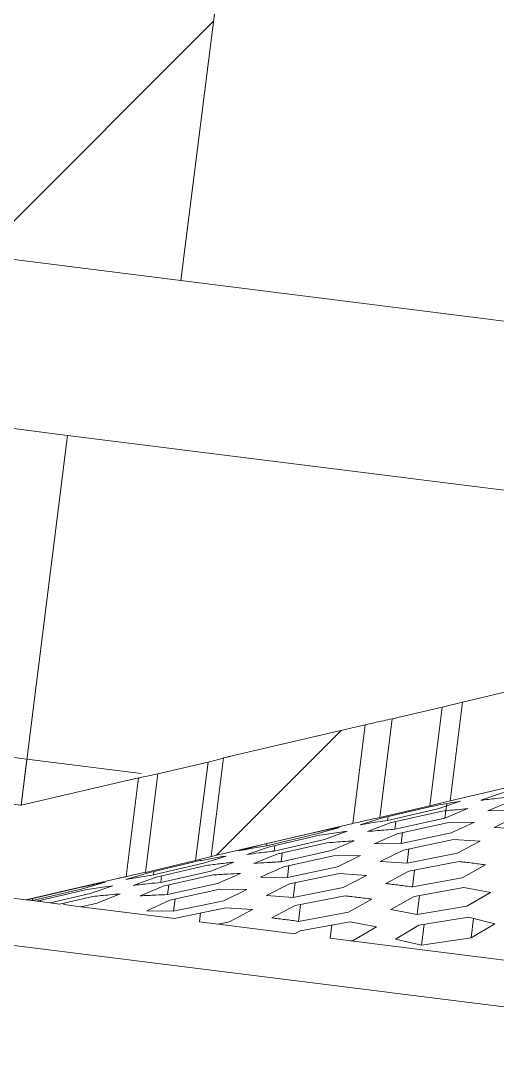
# Model space of a CAD drawing. Extents: x 14808 to 20058, y -13198 to -11680.
# Drawn here: x 15201.066 to 15202.343, y -12628.955 to -12626.157 of the extents above; entities that cross this region are included whole.
import ezdxf

# ---------------------------------------------------------------- set-up
doc = ezdxf.new("R2010")
doc.units = 0
doc.header["$LTSCALE"] = 7
doc.header["$MEASUREMENT"] = 0
doc.layers.get('0').update_dxf_attribs({"color": 2, "linetype": 'CONTINUOUS'})
pattern_1 = [(45, (344.9468, 39.5322), (-0.561266, 0.561266), [])]

# ---------------------------------------------------------------- blocks, each defined once
blk = doc.blocks.new('A$C37B80C3A')
at = {"linetype": 'Continuous', "lineweight": 0}
h = blk.add_hatch(dxfattribs=at)
h.set_pattern_fill('ANSI31', color=2, scale=0.25, style=0)
h.set_pattern_definition(pattern_1)
edge = h.paths.add_edge_path(flags=0)
edge.add_line((3.5868, 7.1927), (3.3608, 5.3943))
edge.add_line((3.3608, 5.3943), (2.9559, 5.0799))
edge.add_line((2.9559, 5.0799), (2.6752, 2.8474))
edge.add_line((2.6752, 2.8474), (2.8489, 2.8256))
edge.add_line((2.8489, 2.8256), (2.9885, 2.934))
edge.add_line((2.9885, 2.934), (3.16, 4.2983))
edge.add_line((3.16, 4.2983), (4.2762, 4.158))
edge.add_line((4.2762, 4.158), (4.4009, 5.1502))
edge.add_line((4.4009, 5.1502), (4.2769, 5.1658))
edge.add_arc((5.5538, 5.9529), 1.5, 135.1207, 211.6536, ccw=False)
edge.add_line((4.4909, 7.0114), (4.5086, 7.1524))
edge.add_line((4.5086, 7.1524), (3.6706, 7.2577))
edge.add_line((3.6706, 7.2577), (3.5868, 7.1927))
h = blk.add_hatch(dxfattribs=at)
h.set_pattern_fill('ANSI31', scale=0.25, style=0)
h.set_pattern_definition(pattern_1)
h.paths.add_polyline_path([(4.1241, 3.9503), (3.38, 4.0439), (3.3176, 3.5478), (4.0618, 3.4542)], flags=0)
h = blk.add_hatch(dxfattribs=at)
h.set_pattern_fill('ANSI31', scale=0.25, style=0)
h.set_pattern_definition(pattern_1)
h.paths.add_polyline_path([(4.6373, 3.4604), (4.831, 3.5057), (4.8477, 3.638), (4.6539, 3.5927)], flags=0)
h = blk.add_hatch(dxfattribs=at)
h.set_pattern_fill('ANSI31', scale=0.25, style=0)
h.set_pattern_definition(pattern_1)
h.paths.add_polyline_path([(4.3167, 3.3855), (4.5069, 3.4299), (4.5235, 3.5622), (4.3334, 3.5177)], flags=0)
h = blk.add_hatch(dxfattribs=at)
h.set_pattern_fill('ANSI31', scale=0.25, style=0)
h.set_pattern_definition(pattern_1)
h.paths.add_polyline_path([(3.8679, 3.4156), (3.8523, 3.2916), (4.0384, 3.2682), (4.0462, 3.3302), (4.0684, 3.3274), (4.2026, 3.3588), (4.2192, 3.491), (4.0618, 3.4542), (4.0696, 3.5162), (3.9455, 3.5318), (3.9299, 3.4078)], flags=0)
h = blk.add_hatch(dxfattribs=at)
h.set_pattern_fill('ANSI31', color=2, scale=0.25, style=0)
h.set_pattern_definition(pattern_1)
edge = h.paths.add_edge_path(flags=0)
edge.add_line((5.5065, 1.2569), (5.8388, 1.2151))
edge.add_arc((5.8544, 1.3391), 0.125, 262.8349, 347.4791)
edge.add_line((5.9764, 1.312), (6.1695, 2.1814))
edge.add_line((6.1695, 2.1814), (6.8516, 2.0956))
edge.add_line((6.8516, 2.0956), (6.8048, 1.7236))
edge.add_line((6.8048, 1.7236), (7.256, 1.6669))
edge.add_arc((7.2872, 1.9149), 0.25, 262.8349, 348.7493)
edge.add_line((7.5324, 1.8661), (7.6581, 2.4982))
edge.add_line((7.6581, 2.4982), (8.0302, 2.4514))
edge.add_line((8.0302, 2.4514), (8.0925, 2.9475))
edge.add_line((8.0925, 2.9475), (7.9375, 2.967))
edge.add_line((7.9375, 2.967), (7.9141, 2.781))
edge.add_line((7.9141, 2.781), (7.9451, 2.7771))
edge.add_line((7.9451, 2.7771), (7.9217, 2.591))
edge.add_line((7.9217, 2.591), (7.4524, 2.65))
edge.add_line((7.4524, 2.65), (7.3869, 2.1291))
edge.add_line((7.3869, 2.1291), (7.0501, 2.1715))
edge.add_line((7.0501, 2.1715), (7.0766, 2.3823))
edge.add_line((7.0766, 2.3823), (5.0792, 2.6334))
edge.add_line((5.0792, 2.6334), (5.1182, 2.9435))
edge.add_line((5.1182, 2.9435), (4.6351, 3.0042))
edge.add_line((4.6351, 3.0042), (4.5696, 2.4833))
edge.add_line((4.5696, 2.4833), (4.2328, 2.5256))
edge.add_line((4.2328, 2.5256), (4.2983, 3.0465))
edge.add_line((4.2983, 3.0465), (3.8289, 3.1055))
edge.add_line((3.8289, 3.1055), (3.8523, 3.2916))
edge.add_line((3.8523, 3.2916), (3.8833, 3.2877))
edge.add_line((3.8833, 3.2877), (3.9067, 3.4737))
edge.add_line((3.9067, 3.4737), (3.7517, 3.4932))
edge.add_line((3.7517, 3.4932), (3.6893, 2.9971))
edge.add_line((3.6893, 2.9971), (4.0614, 2.9503))
edge.add_line((4.0614, 2.9503), (4.0268, 2.3068))
edge.add_arc((4.2764, 2.2934), 0.25, 176.9205, 262.8349)
edge.add_line((4.2452, 2.0453), (4.6964, 1.9886))
edge.add_line((4.6964, 1.9886), (4.7432, 2.3607))
edge.add_line((4.7432, 2.3607), (5.4253, 2.2749))
edge.add_line((5.4253, 2.2749), (5.3972, 1.3848))
edge.add_arc((5.5221, 1.3809), 0.125, 178.1908, 262.8349)
at = {"color": 7, "linetype": 'Continuous', "lineweight": 15}
for p, q in [((4.2762, 4.158), (4.4009, 5.1502)), ((3.16, 4.2983), (4.2762, 4.158)), ((7.7489, 3.7214), (4.2762, 4.158)), ((3.38, 4.0439), (4.1241, 3.9503)), ((4.1241, 3.9503), (4.0618, 3.4542)), ((5.4636, 3.7819), (4.1241, 3.9503)), ((4.8477, 3.638), (4.6539, 3.5927)), ((4.5594, 3.5702), (4.6268, 3.5859)), ((4.6268, 3.5859), (4.6101, 3.4537)), ((4.6268, 3.5859), (4.6539, 3.5927)), ((4.6539, 3.5927), (4.6373, 3.4604)), ((4.5594, 3.5702), (4.5428, 3.4379)), ((4.5235, 3.5622), (4.3334, 3.5177)), ((4.5069, 3.4299), (4.5235, 3.5622)), ((3.3176, 3.5478), (4.0618, 3.4542)), ((4.0696, 3.5162), (3.9455, 3.5318)), ((4.0618, 3.4542), (4.0696, 3.5162)), ((4.2228, 3.497), (4.0696, 3.5162)), ((4.3126, 3.5123), (4.2453, 3.4965)), ((4.3126, 3.5123), (4.296, 3.38)), ((4.3333, 3.5175), (4.3126, 3.5123)), ((4.3167, 3.3855), (4.3334, 3.5177)), ((4.3334, 3.5177), (4.3427, 3.5199)), ((4.831, 3.5057), (4.6373, 3.4604)), ((4.2192, 3.491), (4.0618, 3.4542)), ((4.2192, 3.491), (4.2026, 3.3588)), ((4.2453, 3.4965), (4.2287, 3.3643)), ((4.6786, 3.461), (4.709, 3.4716)), ((4.6101, 3.4537), (4.6373, 3.4604)), ((4.6207, 3.4496), (4.6511, 3.4597)), ((4.6327, 3.4566), (4.6303, 3.4372)), ((4.7186, 3.4597), (4.6879, 3.4467)), ((4.0629, 3.4541), (4.0618, 3.4542)), ((4.5428, 3.4379), (4.6101, 3.4537)), ((4.614, 3.4532), (4.5467, 3.4374)), ((4.5534, 3.4339), (4.6207, 3.4496)), ((4.557, 3.4306), (4.6242, 3.4461)), ((4.6609, 3.4498), (4.6303, 3.4372)), ((4.6879, 3.4467), (4.7242, 3.4477)), ((4.5069, 3.4299), (4.3167, 3.3855)), ((4.5069, 3.4299), (4.5055, 3.4296)), ((4.5467, 3.4374), (4.5165, 3.4282)), ((4.5264, 3.419), (4.557, 3.4306)), ((4.5541, 3.4391), (4.5534, 3.4339)), ((4.6303, 3.4372), (4.563, 3.4221)), ((4.5643, 3.4323), (4.563, 3.4221)), ((4.6334, 3.4309), (4.5662, 3.416)), ((4.6698, 3.4317), (4.6334, 3.4309)), ((4.6388, 3.4171), (4.6698, 3.4317)), ((4.7272, 3.4396), (4.6962, 3.4245)), ((4.4515, 3.4168), (4.3841, 3.401)), ((4.3912, 3.4001), (4.4585, 3.4159)), ((4.4622, 3.4141), (4.3949, 3.3984)), ((4.4585, 3.4159), (4.4887, 3.4246)), ((4.4686, 3.4083), (4.4991, 3.4194)), ((4.5662, 3.416), (4.5354, 3.4024)), ((4.5736, 3.4176), (4.5717, 3.4028)), ((4.5717, 3.4028), (4.6388, 3.4171)), ((4.6962, 3.4245), (4.7322, 3.4226)), ((4.3841, 3.401), (4.354, 3.3931)), ((4.3915, 3.4027), (4.3912, 3.4001)), ((4.4013, 3.3928), (4.4686, 3.4083)), ((4.4023, 3.4001), (4.4013, 3.3928)), ((4.4048, 3.3885), (4.472, 3.4038)), ((4.5086, 3.4066), (4.4779, 3.3935)), ((4.5354, 3.4024), (4.5717, 3.4028)), ((4.6417, 3.4082), (4.5746, 3.3942)), ((4.6777, 3.4063), (4.6417, 3.4082)), ((4.6465, 3.3901), (4.6777, 3.4063)), ((4.326, 3.3876), (4.296, 3.38)), ((4.3066, 3.3765), (4.337, 3.3862)), ((4.3949, 3.3984), (4.3645, 3.3881)), ((4.3741, 3.3762), (4.4048, 3.3885)), ((4.4779, 3.3935), (4.4106, 3.3785)), ((4.4121, 3.3902), (4.4106, 3.3785)), ((4.4809, 3.3865), (4.4138, 3.3718)), ((4.5172, 3.3867), (4.4809, 3.3865)), ((4.4862, 3.3718), (4.5172, 3.3867)), ((4.5746, 3.3942), (4.5435, 3.3789)), ((4.5819, 3.3957), (4.5795, 3.3767)), ((4.5795, 3.3767), (4.6465, 3.3901)), ((4.296, 3.38), (4.2287, 3.3643)), ((4.2999, 3.3796), (4.2326, 3.3638)), ((4.2393, 3.3608), (4.3066, 3.3765)), ((4.3102, 3.3735), (4.2429, 3.3579)), ((4.3164, 3.3661), (4.347, 3.3779)), ((4.4211, 3.3734), (4.4191, 3.3576)), ((4.5435, 3.3789), (4.5795, 3.3767)), ((4.6491, 3.3789), (4.5821, 3.3659)), ((4.6535, 3.357), (4.6847, 3.3744)), ((4.2026, 3.3588), (4.0684, 3.3274)), ((4.1914, 3.3561), (4.2026, 3.3588)), ((4.2326, 3.3638), (4.2023, 3.3547)), ((4.2429, 3.3579), (4.2124, 3.3469)), ((4.2399, 3.3655), (4.2393, 3.3608)), ((4.2492, 3.3507), (4.3164, 3.3661)), ((4.2503, 3.3596), (4.2492, 3.3507)), ((4.2525, 3.3456), (4.3197, 3.3608)), ((4.3562, 3.3628), (4.3254, 3.3492)), ((4.4138, 3.3718), (4.3829, 3.3577)), ((4.4191, 3.3576), (4.4862, 3.3718)), ((4.489, 3.3626), (4.422, 3.3487)), ((4.525, 3.3603), (4.489, 3.3626)), ((4.4938, 3.344), (4.525, 3.3603)), ((4.5821, 3.3659), (4.5509, 3.3493)), ((4.5894, 3.3674), (4.5866, 3.3448)), ((4.1745, 3.351), (4.1443, 3.3423)), ((4.1546, 3.3358), (4.1851, 3.3464)), ((4.2218, 3.3328), (4.2525, 3.3456)), ((4.3254, 3.3492), (4.2582, 3.3344)), ((4.2598, 3.3473), (4.2582, 3.3344)), ((4.3829, 3.3577), (4.4191, 3.3576)), ((4.422, 3.3487), (4.3909, 3.3332)), ((4.4293, 3.3502), (4.4268, 3.3308)), ((4.4268, 3.3308), (4.4938, 3.344)), ((4.5866, 3.3448), (4.6535, 3.357)), ((4.0684, 3.3274), (4.0462, 3.3302)), ((4.07, 3.3274), (4.1373, 3.3432)), ((4.1443, 3.3423), (4.077, 3.3265)), ((4.1481, 3.3407), (4.0832, 3.3255)), ((4.1008, 3.3233), (4.1546, 3.3358)), ((4.1581, 3.332), (4.1136, 3.3217)), ((4.1641, 3.3231), (4.1948, 3.3355)), ((4.3284, 3.3417), (4.2613, 3.3272)), ((4.3646, 3.3414), (4.3284, 3.3417)), ((4.3336, 3.3263), (4.3646, 3.3414)), ((4.3909, 3.3332), (4.4268, 3.3308)), ((4.4964, 3.3328), (4.4294, 3.3199)), ((4.5576, 3.3143), (4.589, 3.3321)), ((4.589, 3.3321), (4.6558, 3.3439)), ((4.5963, 3.3334), (4.593, 3.3077)), ((4.6558, 3.3439), (4.6912, 3.3372)), ((4.6912, 3.3372), (4.6598, 3.3188)), ((4.0694, 3.3273), (4.0684, 3.3274)), ((4.0694, 3.3273), (4.07, 3.3274)), ((4.0763, 3.3264), (4.0694, 3.3273)), ((4.077, 3.3265), (4.0763, 3.3264)), ((4.0832, 3.3255), (4.0763, 3.3264)), ((4.0774, 3.3292), (4.077, 3.3265)), ((4.0832, 3.3255), (4.0879, 3.325)), ((4.0881, 3.3267), (4.0879, 3.325)), ((4.0879, 3.325), (4.1008, 3.3233)), ((4.1136, 3.3217), (4.1008, 3.3233)), ((4.1196, 3.3231), (4.1193, 3.321)), ((4.1193, 3.321), (4.142, 3.3181)), ((4.142, 3.3181), (4.1641, 3.3231)), ((4.2679, 3.3023), (4.142, 3.3181)), ((4.2613, 3.3272), (4.2304, 3.3128)), ((4.2686, 3.3288), (4.2665, 3.3123)), ((4.2665, 3.3123), (4.3336, 3.3263)), ((4.3364, 3.3168), (4.2693, 3.303)), ((4.3723, 3.3143), (4.3364, 3.3168)), ((4.4294, 3.3199), (4.3982, 3.3031)), ((4.4367, 3.3213), (4.4339, 3.2986)), ((4.5008, 3.3109), (4.5321, 3.3283)), ((4.6598, 3.3188), (4.593, 3.3077)), ((4.2304, 3.3128), (4.2665, 3.3123)), ((4.2693, 3.303), (4.2679, 3.3023)), ((4.3026, 3.3099), (4.3011, 3.2981)), ((4.3412, 3.298), (4.3723, 3.3143)), ((4.4339, 3.2986), (4.5008, 3.3109)), ((4.593, 3.3077), (4.5576, 3.3143)), ((4.5952, 3.2935), (4.6619, 3.3041)), ((4.6619, 3.3041), (4.697, 3.2954)), ((4.6688, 3.3024), (4.6655, 3.2763)), ((4.3011, 3.2981), (4.326, 3.295)), ((4.326, 3.295), (4.3412, 3.298)), ((4.4292, 3.282), (4.326, 3.295)), ((4.4363, 3.286), (4.5031, 3.2979)), ((4.4787, 3.2936), (4.4765, 3.2761)), ((4.5031, 3.2979), (4.5385, 3.2914)), ((4.5385, 3.2914), (4.5071, 3.2731)), ((4.5638, 3.2749), (4.5952, 3.2935)), ((4.6025, 3.2946), (4.5989, 3.2665)), ((4.697, 3.2954), (4.6655, 3.2763)), ((4.4292, 3.282), (4.4363, 3.286)), ((4.5041, 3.2726), (4.4765, 3.2761)), ((4.5989, 3.2665), (4.5638, 3.2749)), ((4.6655, 3.2763), (4.5989, 3.2665)), ((7.7591, 2.8005), (4.0384, 3.2682)), ((4.5071, 3.2731), (4.5041, 3.2726)), ((4.7483, 3.2419), (4.5041, 3.2726))]:
    blk.add_line(p, q, dxfattribs=at)
for points, knots in [([(4.5222, 3.5619), (4.5307, 3.5638), (4.5431, 3.5667), (4.5556, 3.5693), (4.5594, 3.5702)], [0, 0, 0, 0, 0.687331, 1, 1, 1, 1]), ([(4.2453, 3.4965), (4.2398, 3.4954), (4.2274, 3.4927), (4.215, 3.4899), (4.208, 3.4884)], [0, 0, 0, 0, 0.442913, 1, 1, 1, 1]), ([(4.6511, 3.4597), (4.646, 3.4589), (4.6337, 3.4568), (4.6213, 3.4545), (4.614, 3.4532)], [0, 0, 0, 0, 0.408202, 1, 1, 1, 1]), ([(4.7153, 3.465), (4.7097, 3.4644), (4.6975, 3.4632), (4.6852, 3.4618), (4.6786, 3.461)], [0, 0, 0, 0, 0.457161, 1, 1, 1, 1]), ([(4.6242, 3.4461), (4.6314, 3.4469), (4.6436, 3.4482), (4.6558, 3.4493), (4.6609, 3.4498)], [0, 0, 0, 0, 0.582465, 1, 1, 1, 1]), ([(4.5055, 3.4296), (4.5087, 3.4303), (4.5211, 3.4332), (4.5335, 3.4359), (4.5428, 3.4379)], [0, 0, 0, 0, 0.252327, 1, 1, 1, 1]), ([(4.5165, 3.4282), (4.5202, 3.4288), (4.5325, 3.4309), (4.5448, 3.4327), (4.5534, 3.4339)], [0, 0, 0, 0, 0.302688, 1, 1, 1, 1]), ([(4.4887, 3.4246), (4.4802, 3.4229), (4.4678, 3.4204), (4.4554, 3.4177), (4.4515, 3.4168)], [0, 0, 0, 0, 0.683416, 1, 1, 1, 1]), ([(4.4991, 3.4194), (4.4912, 3.4183), (4.4789, 3.4166), (4.4666, 3.4147), (4.4622, 3.4141)], [0, 0, 0, 0, 0.641915, 1, 1, 1, 1]), ([(4.563, 3.4221), (4.5553, 3.4215), (4.5431, 3.4206), (4.5309, 3.4195), (4.5264, 3.419)], [0, 0, 0, 0, 0.630731, 1, 1, 1, 1]), ([(4.354, 3.3931), (4.3593, 3.3941), (4.3717, 3.3966), (4.384, 3.3988), (4.3912, 3.4001)], [0, 0, 0, 0, 0.423801, 1, 1, 1, 1]), ([(4.472, 3.4038), (4.4771, 3.4043), (4.4893, 3.4053), (4.5014, 3.4061), (4.5086, 3.4066)], [0, 0, 0, 0, 0.411842, 1, 1, 1, 1]), ([(4.337, 3.3862), (4.3305, 3.3851), (4.3182, 3.383), (4.3058, 3.3807), (4.2999, 3.3796)], [0, 0, 0, 0, 0.521039, 1, 1, 1, 1]), ([(4.3645, 3.3881), (4.37, 3.3889), (4.3823, 3.3906), (4.3946, 3.392), (4.4013, 3.3928)], [0, 0, 0, 0, 0.449101, 1, 1, 1, 1]), ([(4.347, 3.3779), (4.3408, 3.3772), (4.3286, 3.3759), (4.3163, 3.3743), (4.3102, 3.3735)], [0, 0, 0, 0, 0.504697, 1, 1, 1, 1]), ([(4.4106, 3.3785), (4.4043, 3.3782), (4.3922, 3.3775), (4.38, 3.3767), (4.3741, 3.3762)], [0, 0, 0, 0, 0.518913, 1, 1, 1, 1]), ([(4.2287, 3.3643), (4.2235, 3.3632), (4.211, 3.3605), (4.1986, 3.3577), (4.1914, 3.3561)], [0, 0, 0, 0, 0.418781, 1, 1, 1, 1]), ([(4.2023, 3.3547), (4.2094, 3.3559), (4.2217, 3.358), (4.234, 3.36), (4.2393, 3.3608)], [0, 0, 0, 0, 0.57097, 1, 1, 1, 1]), ([(4.3197, 3.3608), (4.326, 3.3612), (4.3382, 3.362), (4.3503, 3.3625), (4.3562, 3.3628)], [0, 0, 0, 0, 0.515939, 1, 1, 1, 1]), ([(4.1373, 3.3432), (4.1452, 3.3449), (4.1576, 3.3476), (4.17, 3.3501), (4.1745, 3.351)], [0, 0, 0, 0, 0.634774, 1, 1, 1, 1]), ([(4.1851, 3.3464), (4.1804, 3.3457), (4.168, 3.3439), (4.1557, 3.3419), (4.1481, 3.3407)], [0, 0, 0, 0, 0.381661, 1, 1, 1, 1]), ([(4.2124, 3.3469), (4.2194, 3.3477), (4.2317, 3.3491), (4.2439, 3.3502), (4.2492, 3.3507)], [0, 0, 0, 0, 0.57154, 1, 1, 1, 1]), ([(4.1948, 3.3355), (4.19, 3.3351), (4.1778, 3.334), (4.1656, 3.3327), (4.1581, 3.332)], [0, 0, 0, 0, 0.38958, 1, 1, 1, 1]), ([(4.2582, 3.3344), (4.253, 3.3342), (4.2409, 3.3338), (4.2287, 3.3332), (4.2218, 3.3328)], [0, 0, 0, 0, 0.426939, 1, 1, 1, 1])]:
    blk.add_open_spline(points, degree=3, knots=knots, dxfattribs=at)
for points in [[(4.6847, 3.3744), (4.6788, 3.3752), (4.6669, 3.3768), (4.655, 3.3782), (4.6491, 3.3789)], [(4.5509, 3.3493), (4.5569, 3.3486), (4.5688, 3.3472), (4.5807, 3.3456), (4.5866, 3.3448)], [(4.5321, 3.3283), (4.5261, 3.3291), (4.5142, 3.3307), (4.5023, 3.3321), (4.4964, 3.3328)], [(4.3982, 3.3031), (4.4042, 3.3024), (4.4161, 3.3011), (4.428, 3.2995), (4.4339, 3.2986)]]:
    blk.add_open_spline(points, degree=3, dxfattribs=at)

msp = doc.modelspace()

# ---------------------------------------------------------------- block references
at = {"xscale": 2, "yscale": 2, "zscale": 2}
msp.add_blockref('A$C37B80C3A', (15192.9427, -12635.1691), dxfattribs=at)

doc.saveas('drawing.dxf')
